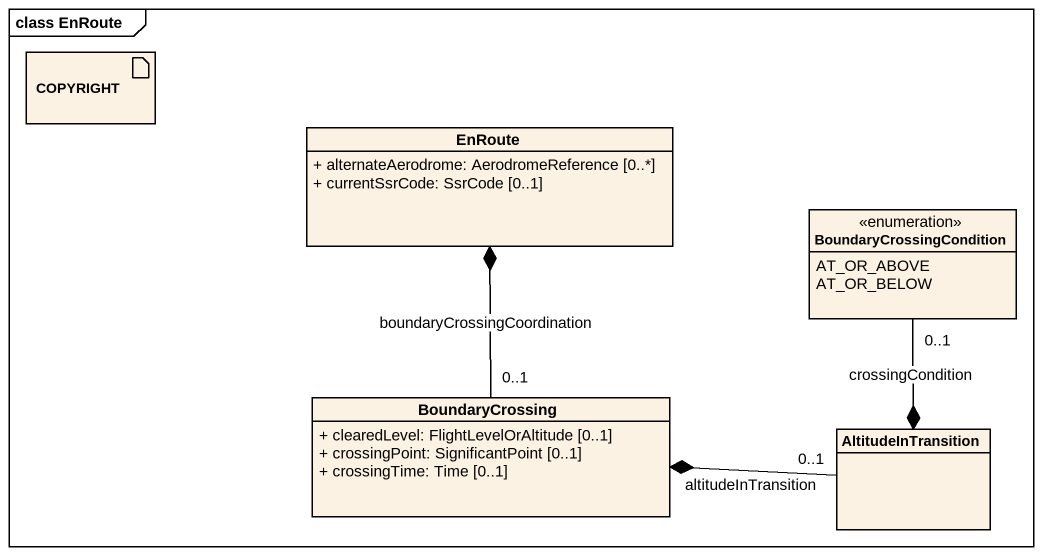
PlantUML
@startuml
mainframe class EnRoute
allowmixing
hide circle
hide empty members
skinparam classAttributeIconSize 0
artifact COPYRIGHT #FCF2E3
class EnRoute #FCF2E3 {
  + alternateAerodrome: AerodromeReference [0..*]
  + currentSsrCode: SsrCode [0..1]
}
enum BoundaryCrossingCondition #FCF2E3 {
  AT_OR_ABOVE
  AT_OR_BELOW
}
class BoundaryCrossing #FCF2E3 {
  + clearedLevel: FlightLevelOrAltitude [0..1]
  + crossingPoint: SignificantPoint [0..1]
  + crossingTime: Time [0..1]
}
class AltitudeInTransition #FCF2E3
EnRoute *-- "0..1" BoundaryCrossing : boundaryCrossingCoordination
BoundaryCrossing *-right- "0..1" AltitudeInTransition : altitudeInTransition
AltitudeInTransition *-up- "0..1" BoundaryCrossingCondition : crossingCondition
@enduml
